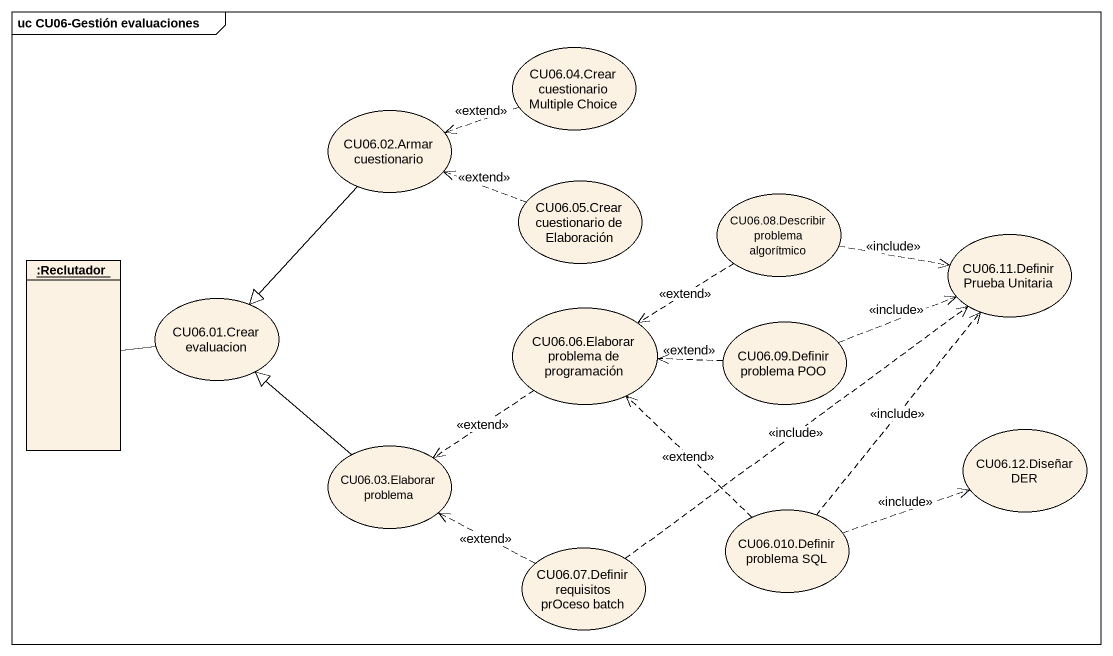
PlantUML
@startuml
mainframe uc CU06-Gestión evaluaciones
allowmixing
hide circle
hide empty members
usecase "CU06.04.Crear cuestionario Multiple Choice" as CU06_04_Crear_cuestionario
usecase "CU06.02.Armar cuestionario" as CU06_02_Armar_cuestionario
usecase "CU06.05.Crear cuestionario de Elaboración" as CU06_05_Crear_cuestionario
usecase "CU06.08.Describir problema algorítmico" as CU06_08_Describir_problema
usecase "CU06.11.Definir Prueba Unitaria" as CU06_11_Definir_Prueba
object ":Reclutador" as Reclutador
usecase "CU06.01.Crear evaluacion" as CU06_01_Crear_evaluacion
usecase "CU06.06.Elaborar problema de programación" as CU06_06_Elaborar_problema
usecase "CU06.09.Definir problema POO" as CU06_09_Definir_problema_POO
usecase "CU06.03.Elaborar problema" as CU06_03_Elaborar_problema
usecase "CU06.12.Diseñar DER" as CU06_12_Diseñar_DER
usecase "CU06.010.Definir problema SQL" as CU06_010_Definir_problema
usecase "CU06.07.Definir requisitos prOceso batch" as CU06_07_Definir_requisitos
CU06_04_Crear_cuestionario .left.> CU06_02_Armar_cuestionario : <<extend>>
CU06_02_Armar_cuestionario --|> CU06_01_Crear_evaluacion
CU06_05_Crear_cuestionario .left.> CU06_02_Armar_cuestionario : <<extend>>
CU06_08_Describir_problema .right.> CU06_11_Definir_Prueba : <<include>>
CU06_08_Describir_problema ..> CU06_06_Elaborar_problema : <<extend>>
Reclutador -right- CU06_01_Crear_evaluacion
CU06_06_Elaborar_problema ..> CU06_03_Elaborar_problema : <<extend>>
CU06_09_Definir_problema_POO .right.> CU06_11_Definir_Prueba : <<include>>
CU06_09_Definir_problema_POO .left.> CU06_06_Elaborar_problema : <<extend>>
CU06_03_Elaborar_problema -up-|> CU06_01_Crear_evaluacion
CU06_010_Definir_problema .up.> CU06_11_Definir_Prueba : <<include>>
CU06_010_Definir_problema .up.> CU06_06_Elaborar_problema : <<extend>>
CU06_010_Definir_problema .right.> CU06_12_Diseñar_DER : <<include>>
CU06_07_Definir_requisitos .up.> CU06_11_Definir_Prueba : <<include>>
CU06_07_Definir_requisitos .left.> CU06_03_Elaborar_problema : <<extend>>
@enduml
